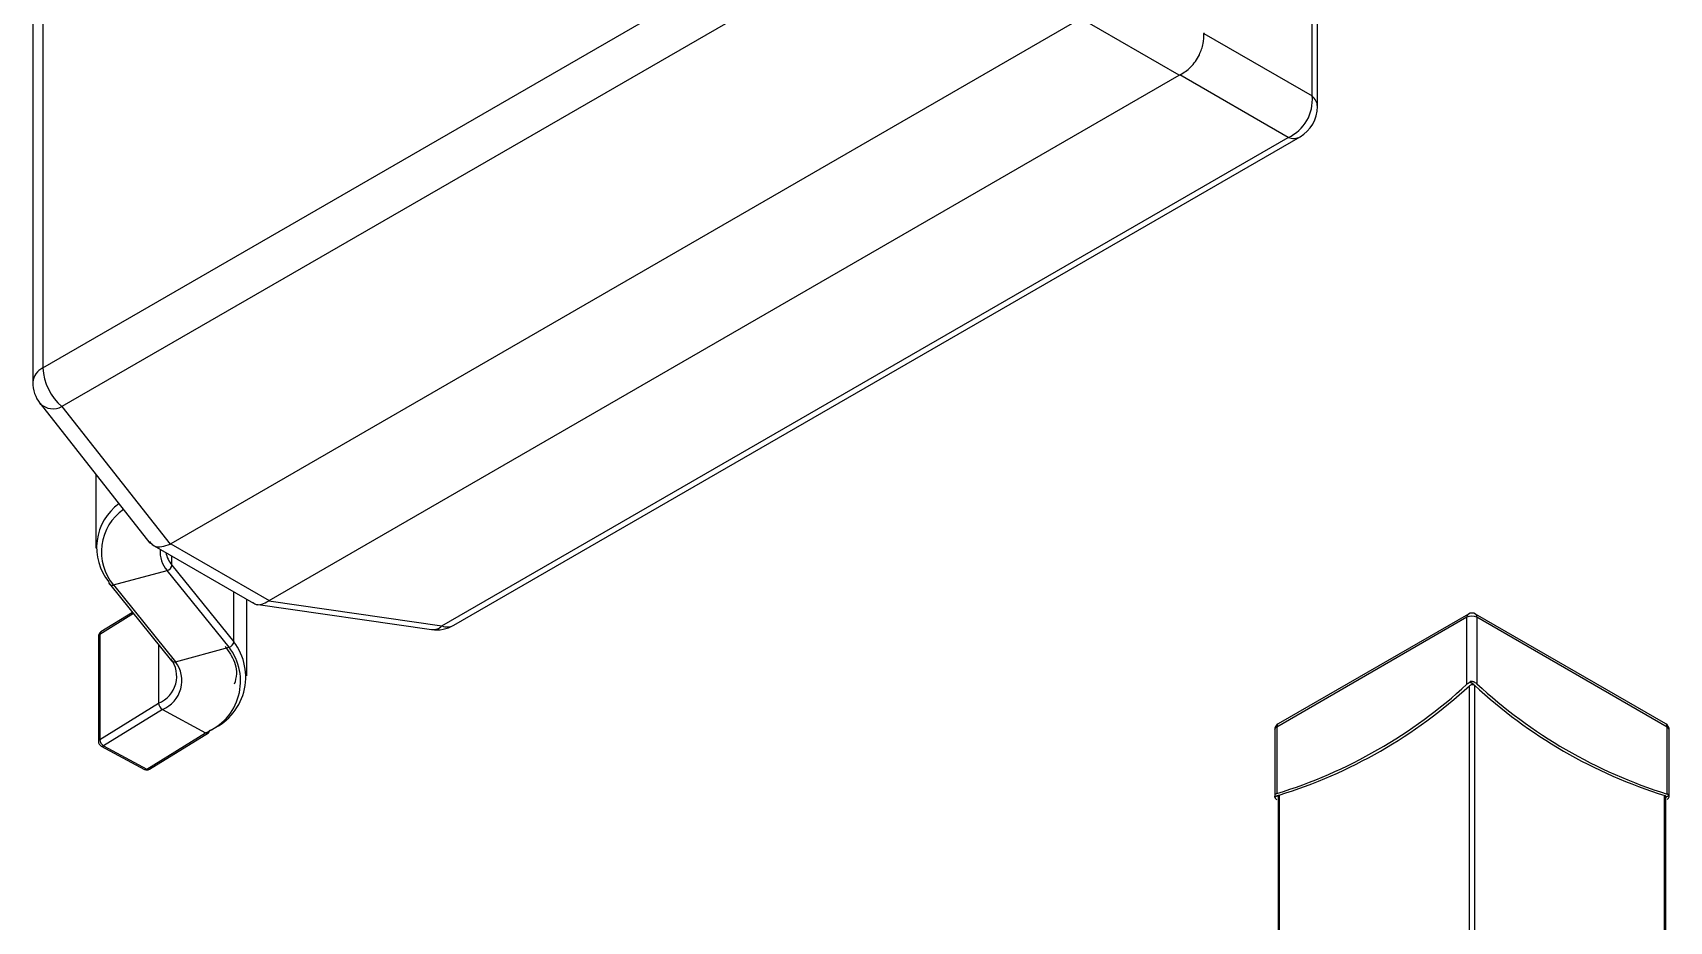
# Model space of a CAD drawing. Header units: millimetres. Extents: x 206 to 880, y 122 to 722.
# Drawn here: x 745.61 to 791.84, y 211.31 to 236.42 of the extents above; entities that cross this region are included whole.
import ezdxf

# ---------------------------------------------------------------- set-up
doc = ezdxf.new("R2010")
doc.units = ezdxf.units.MM

msp = doc.modelspace()

# ---------------------------------------------------------------- linework, layer by layer
at = {"color": 7, "linetype": 'Continuous', "lineweight": 25}
for p, q in [((745.605, 262.176), (745.605, 226.544)), ((745.893, 262.577), (745.893, 226.945)), ((745.893, 226.945), (769.802, 240.747)), ((770.34, 239.654), (746.432, 225.852)), ((781.753, 234.63), (781.753, 239.441)), ((781.902, 234.329), (781.902, 239.401)), ((775.219, 236.817), (749.509, 221.976)), ((777.998, 235.213), (775.219, 236.817)), ((778.693, 236.396), (781.753, 234.63)), ((752.289, 220.371), (777.998, 235.213)), ((781.076, 233.457), (778.016, 235.223)), ((757.167, 219.655), (781.076, 233.457)), ((757.502, 219.676), (781.411, 233.478)), ((745.816, 225.936), (748.917, 221.997)), ((746.432, 225.852), (749.491, 221.967)), ((747.386, 223.942), (747.386, 221.856)), ((748.974, 221.953), (751.841, 220.298)), ((749.509, 221.976), (752.289, 220.371)), ((749.535, 221.377), (749.535, 221.629)), ((747.888, 220.813), (749.402, 221.221)), ((751.153, 219.053), (749.402, 221.221)), ((749.535, 221.377), (751.286, 219.209)), ((747.773, 220.841), (749.524, 218.673)), ((747.888, 220.813), (749.639, 218.645)), ((751.286, 219.209), (751.286, 220.618)), ((751.655, 218.25), (751.655, 220.405)), ((751.909, 220.27), (756.87, 219.554)), ((752.272, 220.361), (757.167, 219.655)), ((748.449, 220.004), (747.502, 219.418)), ((748.423, 220.036), (747.532, 219.485)), ((786.125, 219.901), (780.751, 216.799)), ((786.167, 219.993), (780.793, 216.89)), ((786.125, 218.008), (786.125, 219.901)), ((791.741, 216.89), (786.367, 219.993)), ((786.408, 219.901), (786.408, 218.02)), ((791.782, 216.799), (786.408, 219.901)), ((747.462, 219.36), (747.462, 216.391)), ((747.502, 219.418), (747.502, 216.449)), ((749.161, 219.122), (749.161, 217.476)), ((749.639, 218.645), (751.153, 219.053)), ((786.196, 209.064), (786.196, 217.967)), ((786.215, 218.059), (786.215, 218.088)), ((786.307, 218.006), (786.215, 218.059)), ((786.307, 218.066), (786.318, 218.072)), ((786.307, 218.006), (786.307, 217.999)), ((786.318, 218.076), (786.318, 218.072)), ((786.337, 217.979), (786.337, 209.051)), ((747.502, 216.449), (749.161, 217.476)), ((749.269, 217.298), (747.609, 216.27)), ((749.269, 217.298), (750.491, 216.64)), ((748.831, 215.613), (750.491, 216.64)), ((748.909, 215.608), (750.569, 216.635)), ((780.693, 216.717), (780.693, 214.867)), ((780.751, 216.799), (780.751, 214.918)), ((791.782, 214.906), (791.782, 216.799)), ((791.841, 214.867), (791.841, 216.717)), ((747.54, 216.261), (748.761, 215.603)), ((747.609, 216.27), (748.831, 215.613)), ((780.699, 214.892), (780.699, 214.888)), ((780.711, 214.882), (780.699, 214.888)), ((780.792, 214.869), (780.699, 214.816)), ((780.699, 214.816), (780.699, 214.845)), ((780.793, 214.844), (780.793, 205.978)), ((780.822, 214.877), (780.822, 206.003)), ((791.711, 206.015), (791.711, 214.865)), ((791.741, 205.99), (791.741, 214.844)), ((791.742, 214.822), (791.741, 214.822)), ((791.742, 214.822), (791.834, 214.875)), ((791.823, 214.835), (791.834, 214.828)), ((791.834, 214.875), (791.834, 214.904)), ((791.834, 214.832), (791.834, 214.828))]:
    msp.add_line(p, q, dxfattribs=at)
at = {"color": 7, "linetype": 'Continuous', "lineweight": 25, "flags": 128}
msp.add_lwpolyline([(780.792, 214.869), (780.797, 214.868), (780.801, 214.867)], dxfattribs=at)
at = {"color": 7, "linetype": 'Continuous', "lineweight": 25}
for centre, radius, start, end in [((780.602, 234.512), 1.156, 294.1638, 5.8362), ((781.495, 234.314), 0.407, 2.0455, 50.7908), ((780.919, 234.329), 0.983, 299.9973, 0), ((781.22, 233.837), 0.407, 249.2186, 297.9541), ((746.088, 226.501), 0.484, 113.6881, 174.9917), ((747.431, 227.024), 1.54, 182.9325, 229.5432), ((746.588, 226.544), 0.983, 180, 218.215), ((746.183, 226.332), 0.541, 227.1631, 297.348), ((748.949, 221.868), 1.539, 126.1791, 219.0697), ((749.007, 221.751), 1.461, 125.0322, 219.9678), ((749.993, 221.742), 0.788, 174.4812, 221.3938), ((750.137, 221.888), 0.79, 191.726, 220.3593), ((749.359, 221.393), 0.177, 284.0811, 354.8849), ((747.843, 220.895), 0.0886, 178.7633, 218.1762), ((747.851, 220.913), 0.107, 222.8101, 289.9933), ((757.011, 220.527), 0.983, 261.7896, 299.9973), ((756.907, 219.933), 0.381, 264.4424, 313.0173), ((757.311, 220.035), 0.407, 249.2186, 297.9541), ((786.225, 219.911), 0.101, 125.698, 185.6204), ((786.267, 219.628), 0.307, 62.6097, 117.3903), ((786.267, 219.819), 0.2, 60.0027, 119.9973), ((786.308, 219.911), 0.101, 354.3796, 54.302), ((747.609, 219.36), 0.147, 121.7602, 180), ((747.534, 219.353), 0.0718, 116.4212, 174.9637), ((747.577, 219.424), 0.0754, 126.5251, 185.1152), ((749.992, 218.217), 1.631, 291.837, 37.4788), ((751.11, 219.225), 0.177, 284.0811, 354.8849), ((748.858, 218.233), 0.816, 291.837, 37.4788), ((749.907, 218.097), 1.57, 291.837, 37.4788), ((748.943, 218.112), 0.877, 291.837, 37.4788), ((749.602, 218.745), 0.107, 222.8101, 289.9933), ((776.64, 228.286), 13.985, 287.0948, 312.7039), ((776.711, 228.245), 13.985, 287.0948, 312.7039), ((799.461, 232.857), 19.839, 228.1092, 228.466), ((773.112, 232.88), 19.839, 311.6905, 311.7341), ((795.904, 228.293), 14.067, 227.1505, 252.6593), ((795.975, 228.334), 14.067, 227.1505, 252.6593), ((749.381, 217.487), 0.22, 182.8617, 239.4274), ((780.893, 216.717), 0.2, 119.9973, 180), ((780.851, 216.808), 0.101, 125.698, 185.6204), ((791.641, 216.717), 0.2, 0, 60.0027), ((791.682, 216.808), 0.101, 354.3796, 54.302), ((747.534, 216.384), 0.0718, 116.4212, 174.9637), ((747.609, 216.391), 0.147, 180, 241.7051), ((747.721, 216.46), 0.22, 182.8617, 239.4274), ((750.534, 216.701), 0.0745, 234.8828, 297.7867), ((750.524, 216.696), 0.0754, 306.5251, 5.1152), ((780.793, 216.707), 0.101, 114.3747, 174.3052), ((791.741, 216.707), 0.101, 5.6948, 65.6253), ((747.566, 216.326), 0.0703, 247.6123, 307.7617), ((748.788, 215.668), 0.0703, 247.6123, 307.7617), ((748.831, 215.733), 0.147, 241.7051, 299.9973), ((748.874, 215.674), 0.0745, 234.8828, 297.7867), ((748.874, 215.673), 0.0741, 234.3818, 294.314), ((778.423, 223.681), 9.125, 284.4474, 285.0463), ((794.151, 223.658), 9.125, 255.2163, 255.2896)]:
    msp.add_arc(centre, radius, start, end, dxfattribs=at)
for points, knots in [([(778.016, 235.223), (778.121, 235.288), (778.337, 235.425), (778.566, 235.762), (778.689, 236.105), (778.692, 236.301), (778.693, 236.396)], [0, 0, 0, 0, 0.271282, 0.562116, 0.78869, 1, 1, 1, 1]), ([(778.693, 236.416), (778.693, 236.413), (778.693, 236.406), (778.693, 236.399), (778.693, 236.396)], [0, 0, 0, 0, 0.559219, 1, 1, 1, 1]), ([(778.016, 235.223), (778.013, 235.221), (778.006, 235.218), (778, 235.214), (777.998, 235.213)], [0, 0, 0, 0, 0.560693, 1, 1, 1, 1]), ([(748.909, 222.04), (748.946, 221.994), (749.025, 221.898), (749.243, 221.882), (749.41, 221.939), (749.491, 221.967)], [0, 0, 0, 0, 0.318538, 0.671147, 1, 1, 1, 1]), ([(749.491, 221.967), (749.495, 221.968), (749.501, 221.971), (749.507, 221.974), (749.509, 221.976)], [0, 0, 0, 0, 0.560693, 1, 1, 1, 1]), ([(751.836, 220.319), (751.85, 220.306), (751.911, 220.243), (752.071, 220.254), (752.207, 220.326), (752.272, 220.361)], [0, 0, 0, 0, 0.124499, 0.57751, 1, 1, 1, 1]), ([(752.289, 220.371), (752.286, 220.37), (752.28, 220.366), (752.275, 220.363), (752.272, 220.361)], [0, 0, 0, 0, 0.559219, 1, 1, 1, 1]), ([(751.038, 219.08), (751.099, 218.995), (751.279, 218.742), (751.4, 218.377), (751.327, 218.105), (751.301, 218.007)], [0, 0, 0, 0, 0.246442, 0.727055, 1, 1, 1, 1]), ([(786.215, 218.059), (786.196, 218.052), (786.163, 218.038), (786.137, 218.017), (786.125, 218.008)], [0, 0, 0, 0, 0.558486, 1, 1, 1, 1]), ([(786.196, 217.967), (786.204, 217.974), (786.222, 217.987), (786.252, 217.997), (786.282, 218.002), (786.299, 218), (786.307, 217.999)], [0, 0, 0, 0, 0.279922, 0.559736, 0.779924, 1, 1, 1, 1]), ([(786.307, 218.076), (786.29, 218.08), (786.259, 218.088), (786.228, 218.088), (786.215, 218.088)], [0, 0, 0, 0, 0.559859, 1, 1, 1, 1]), ([(786.307, 218.066), (786.307, 218.067), (786.307, 218.071), (786.307, 218.074), (786.307, 218.076)], [0, 0, 0, 0, 0.560011, 1, 1, 1, 1]), ([(786.318, 218.076), (786.316, 218.076), (786.313, 218.076), (786.309, 218.076), (786.307, 218.076)], [0, 0, 0, 0, 0.56, 1, 1, 1, 1]), ([(786.307, 217.999), (786.313, 217.996), (786.324, 217.99), (786.333, 217.983), (786.337, 217.979)], [0, 0, 0, 0, 0.560105, 1, 1, 1, 1]), ([(786.408, 218.02), (786.393, 218.032), (786.366, 218.053), (786.333, 218.066), (786.318, 218.072)], [0, 0, 0, 0, 0.560034, 1, 1, 1, 1]), ([(780.697, 214.884), (780.694, 214.877), (780.69, 214.865), (780.697, 214.851), (780.699, 214.845)], [0, 0, 0, 0, 0.559859, 1, 1, 1, 1]), ([(780.699, 214.892), (780.699, 214.89), (780.698, 214.888), (780.697, 214.885), (780.697, 214.884)], [0, 0, 0, 0, 0.56, 1, 1, 1, 1]), ([(780.711, 214.882), (780.708, 214.882), (780.703, 214.883), (780.699, 214.883), (780.697, 214.884)], [0, 0, 0, 0, 0.560011, 1, 1, 1, 1]), ([(780.751, 214.918), (780.738, 214.914), (780.715, 214.906), (780.704, 214.893), (780.699, 214.888)], [0, 0, 0, 0, 0.560034, 1, 1, 1, 1]), ([(780.699, 214.816), (780.706, 214.801), (780.718, 214.775), (780.741, 214.752), (780.751, 214.742)], [0, 0, 0, 0, 0.558486, 1, 1, 1, 1]), ([(780.793, 214.839), (780.793, 214.843), (780.793, 214.853), (780.798, 214.862), (780.801, 214.867)], [0, 0, 0, 0, 0.359201, 1, 1, 1, 1]), ([(780.801, 214.867), (780.804, 214.87), (780.81, 214.873), (780.818, 214.876), (780.822, 214.877)], [0, 0, 0, 0, 0.560105, 1, 1, 1, 1]), ([(791.711, 214.865), (791.718, 214.862), (791.732, 214.857), (791.741, 214.847), (791.74, 214.841), (791.74, 214.839)], [0, 0, 0, 0, 0.426346, 0.852528, 1, 1, 1, 1]), ([(791.834, 214.875), (791.827, 214.882), (791.816, 214.895), (791.792, 214.902), (791.782, 214.906)], [0, 0, 0, 0, 0.559694, 1, 1, 1, 1]), ([(791.782, 214.755), (791.795, 214.768), (791.818, 214.79), (791.829, 214.817), (791.834, 214.828)], [0, 0, 0, 0, 0.560034, 1, 1, 1, 1]), ([(791.823, 214.835), (791.825, 214.835), (791.83, 214.836), (791.834, 214.837), (791.836, 214.837)], [0, 0, 0, 0, 0.560011, 1, 1, 1, 1]), ([(791.836, 214.837), (791.839, 214.85), (791.843, 214.873), (791.837, 214.895), (791.834, 214.904)], [0, 0, 0, 0, 0.559891, 1, 1, 1, 1]), ([(791.834, 214.832), (791.834, 214.833), (791.835, 214.835), (791.836, 214.836), (791.836, 214.837)], [0, 0, 0, 0, 0.56, 1, 1, 1, 1])]:
    msp.add_open_spline(points, degree=3, knots=knots, dxfattribs=at)

doc.saveas('drawing.dxf')
